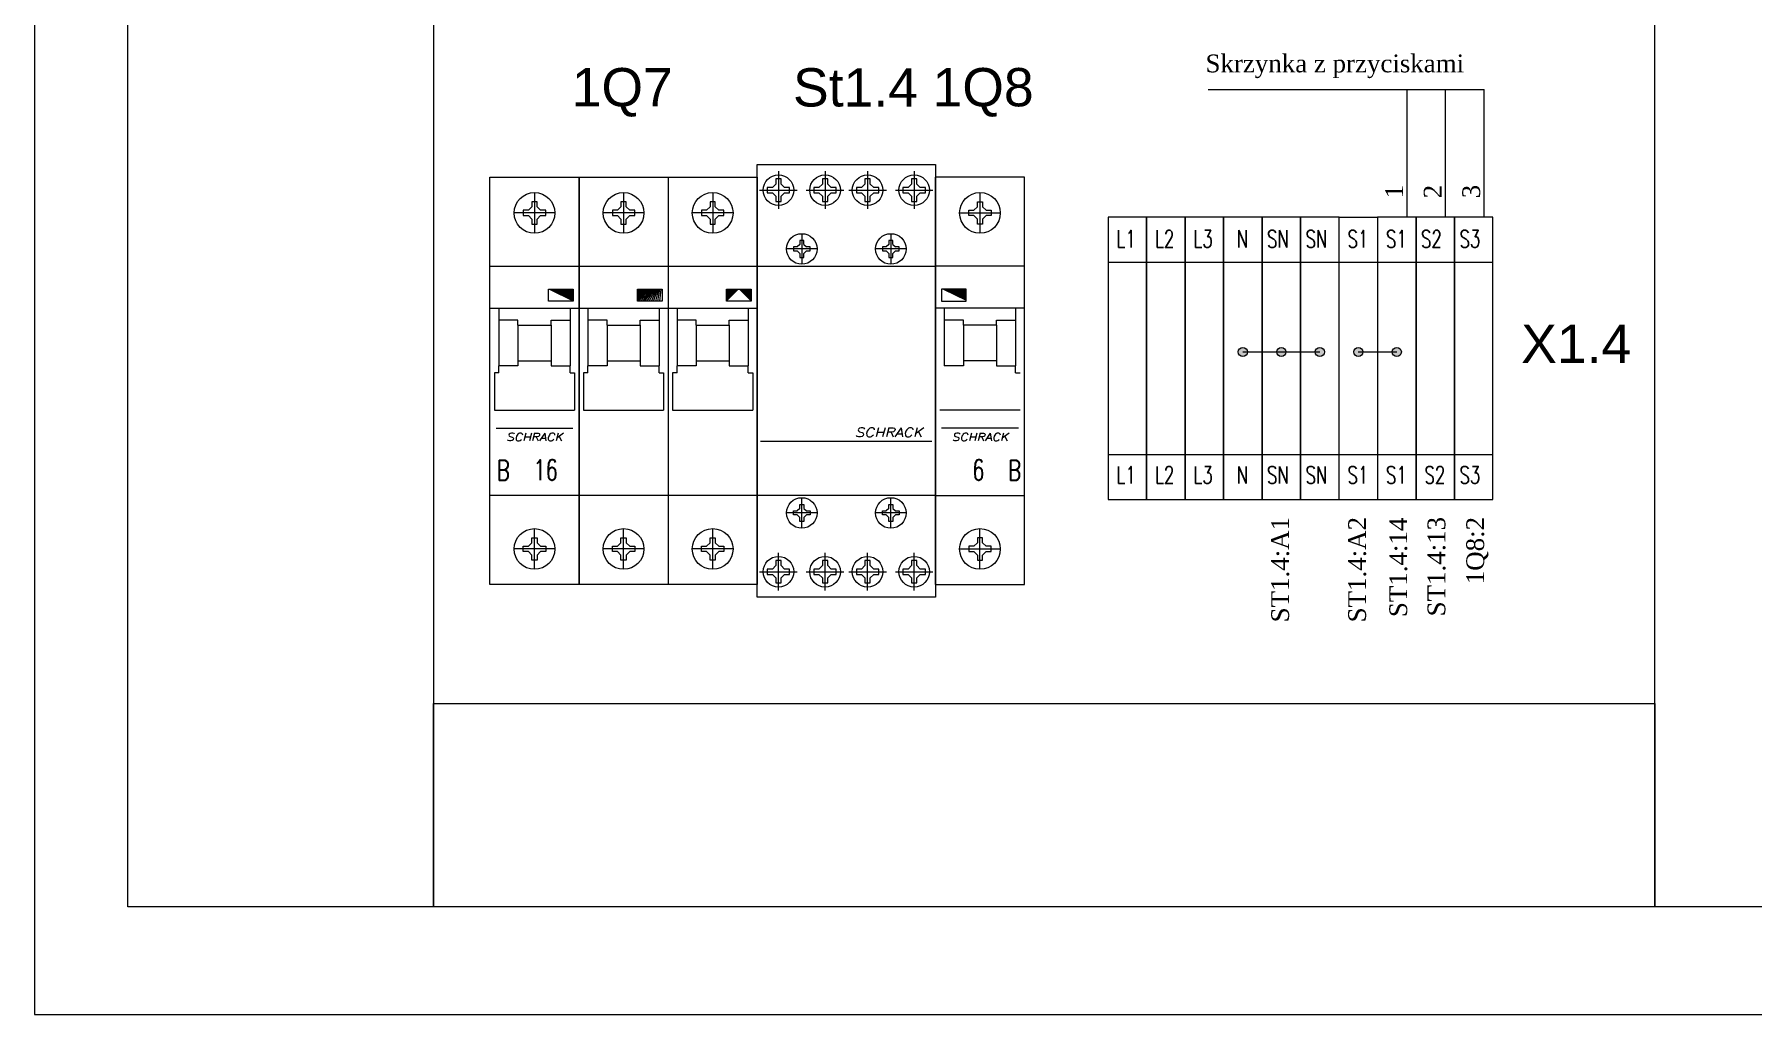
# Model space of a CAD drawing. Header units: millimetres. Extents: x 5687 to 64392, y -1898 to 18483.
# Drawn here: x 52484 to 57239, y 2879 to 5592 of the extents above; entities that cross this region are included whole.
import ezdxf
from ezdxf.enums import TextEntityAlignment as Align

# ---------------------------------------------------------------- set-up
doc = ezdxf.new("R2010")
doc.units = ezdxf.units.MM
doc.header["$LTSCALE"] = 0.3
doc.layers.get('0').update_dxf_attribs({"linetype": 'CONTINUOUS'})
doc.styles.add('Annotative', font='ARIAL.TTF')
doc.styles.add('logo', font='romand.shx', dxfattribs={"oblique": 15, "height": 1.5})
doc.styles.add('OPIS', font='simplex.shx', dxfattribs={"width": 0.7, "height": 4})
doc.styles.get("Standard").update_dxf_attribs({"font": 'romans.shx', "width": 0.7})

msp = doc.modelspace()

# ---------------------------------------------------------------- hatches: boundary and pattern name
at = {"lineweight": 9}
h = msp.add_hatch(dxfattribs=at)
h.set_pattern_fill('ANSI31', color=256, scale=3.522750000000001, angle=45, style=0)
h.set_pattern_definition([(90, (983224859.2769594, 997995653.5928906), (-11.18473125, 2.346622895998962e-15), [])])
h.paths.add_polyline_path([(53906.22010494754, 4887.14502509549), (53906.22010494754, 4853.809048672675), (53974.39393584276, 4853.809048672675), (53974.39393584276, 4887.14502509549)])
h = msp.add_hatch(dxfattribs=at)
h.set_pattern_fill('ANSI31', color=256, scale=3.522750000000001, angle=45, style=0)
h.set_pattern_definition([(90, (983225105.8694593, 997995653.5928906), (-11.18473125, 2.346622895998962e-15), [])])
h.paths.add_polyline_path([(54152.8126049471, 4887.14502509549), (54152.8126049471, 4853.809048672675), (54220.98643584255, 4853.809048672675), (54220.98643584255, 4887.14502509549)])
h = msp.add_hatch(dxfattribs=at)
h.set_pattern_fill('ANSI31', color=256, scale=3.522750000000001, angle=45, style=0)
h.set_pattern_definition([(90, (983225352.4619594, 997995653.5928906), (-11.18473125, 2.346622895998962e-15), [])])
h.paths.add_polyline_path([(54399.40510494736, 4887.14502509549), (54399.40510494736, 4853.809048672675), (54467.57893584282, 4853.809048672675), (54467.57893584282, 4887.14502509549)])
h = msp.add_hatch(dxfattribs=at)
h.set_pattern_fill('ANSI31', color=256, scale=3.522750000000001, angle=45, style=0)
h.set_pattern_definition([(90, (983222562.196082, 997995653.5928909), (-11.18473125, 2.346622895998962e-15), [])])
h.paths.add_polyline_path([(54993.94154215659, 4887.14502509549), (54993.94154215659, 4853.809048672675), (55062.11537305181, 4853.809048672675), (55062.11537305181, 4887.14502509549)])
h = msp.add_hatch(color=256, dxfattribs=at)
h.dxf.hatch_style = 1
h.paths.add_polyline_path([(55815.51746804322, 4713.417940202317, 1), (55840.77716911383, 4713.417940202317, 1)])
h.paths.add_polyline_path([(55922.04542804309, 4713.417940202317, 1), (55947.30512911369, 4713.417940202317, 1)])
h = msp.add_hatch(color=256, dxfattribs=at)
h.dxf.hatch_style = 1
h.paths.add_polyline_path([(55922.04542804309, 4713.417940202317, 1), (55947.30512911369, 4713.417940202317, 1)])
h.paths.add_polyline_path([(56028.57338804295, 4713.417940202317, 1), (56053.83308911402, 4713.417940202317, 1)])
h = msp.add_hatch(color=256, dxfattribs=at)
h.dxf.hatch_style = 1
h.paths.add_polyline_path([(56135.10134804327, 4713.417940202317, 1), (56160.36104911388, 4713.417940202317, 1)])
h.paths.add_polyline_path([(56241.62930804314, 4713.417940202317, 1), (56266.88900911421, 4713.417940202317, 1)])

# ---------------------------------------------------------------- linework, layer by layer
for p, q in [((55732.27004598486, 5439.522604503811), (56495.82850773828, 5439.522604503811)), ((56282.77258773855, 5086.252986225667), (56282.77258773855, 5439.522604503811)), ((56389.30054773841, 5086.252986225667), (56389.30054773841, 5439.522604503811)), ((56495.82850773828, 5086.252986225667), (56495.82850773828, 5439.522604503811)), ((53744.39023899948, 4069.591166476774), (53744.39023899948, 5196.871166476765)), ((53744.39023899948, 5196.871166476765), (53990.98273899974, 5196.871166476765)), ((53990.98273899974, 5196.871166476765), (53990.98273899974, 4069.591166476774)), ((53990.98273899974, 4069.591166476774), (53990.98273899974, 5196.871166476765)), ((53990.98273899974, 5196.871166476765), (54237.57523899953, 5196.871166476765)), ((54237.57523899953, 5196.871166476765), (54237.57523899953, 4069.591166476774)), ((54237.57523899953, 5196.871166476765), (54484.16773899979, 5196.871166476765)), ((54484.16773899979, 5196.871166476765), (54484.16773899979, 4069.591166476774)), ((54535.71297739827, 5192.299540731201), (54535.71297739827, 5178.254611165223)), ((54542.96984240631, 5192.299540731201), (54535.71297739827, 5192.299540731201)), ((54542.96984240631, 5213.396647564998), (54542.96984240631, 5109.20203423336)), ((54550.2267072048, 5192.299540731201), (54542.96984240631, 5192.299540731201)), ((54550.2267072048, 5178.2546113752), (54550.2267072048, 5192.299540731201)), ((54664.70127058434, 5192.299540731201), (54664.70127058434, 5178.254611165223)), ((54671.95813559284, 5192.299540731201), (54664.70127058434, 5192.299540731201)), ((54671.95813559284, 5213.396647564998), (54671.95813559284, 5109.20203423336)), ((54679.21500039109, 5192.299540731201), (54671.95813559284, 5192.299540731201)), ((54679.21500039109, 5178.2546113752), (54679.21500039109, 5192.299540731201)), ((54782.30547739807, 5192.299540731201), (54782.30547739807, 5178.254611165223)), ((54789.56234240657, 5192.299540731201), (54782.30547739807, 5192.299540731201)), ((54789.56234240657, 5213.396647564998), (54789.56234240657, 5109.20203423336)), ((54796.81920720506, 5192.299540731201), (54789.56234240657, 5192.299540731201)), ((54796.81920720506, 5178.2546113752), (54796.81920720506, 5192.299540731201)), ((54911.29377058413, 5192.299540731201), (54911.29377058413, 5178.254611165223)), ((54918.55063559263, 5192.299540731201), (54911.29377058413, 5192.299540731201)), ((54918.55063559263, 5213.396647564998), (54918.55063559263, 5109.20203423336)), ((54925.80750039112, 5192.299540731201), (54918.55063559263, 5192.299540731201)), ((54925.80750039112, 5178.2546113752), (54925.80750039112, 5192.299540731201)), ((54977.35273899962, 4069.591166476774), (54977.35273899962, 5196.871166476765)), ((55223.94523899941, 5196.871166476765), (54977.35273899962, 5196.871166476765)), ((55223.94523899941, 4069.591166476774), (55223.94523899941, 5196.871166476765)), ((53867.68648899937, 5154.598166476771), (53867.68648899937, 5041.870166476769)), ((54114.27898899963, 5154.598166476771), (54114.27898899963, 5041.870166476769)), ((54360.87148899943, 5154.598166476771), (54360.87148899943, 5041.870166476769)), ((54490.87253574081, 5161.299340899179), (54595.06714907227, 5161.299340899179)), ((54511.96964236427, 5168.556205907571), (54511.96964236427, 5161.299340899179)), ((54526.01457214038, 5168.556205907571), (54511.96964236427, 5168.556205907571)), ((54511.96964236427, 5161.299340899179), (54511.96964236427, 5154.042475890765)), ((54511.96964236427, 5154.042475890765), (54526.01457214038, 5154.042475890765)), ((54535.71297760805, 5178.2546113752), (54526.01457214038, 5168.556205907571)), ((54535.71297760805, 5144.344070423158), (54526.01457214038, 5154.042475890765)), ((54535.71297739827, 5144.344070633113), (54535.71297739827, 5130.29914085718)), ((54550.2267072048, 5178.2546113752), (54559.9251126727, 5168.556205907571)), ((54550.2267072048, 5144.344070423158), (54559.9251126727, 5154.042475890765)), ((54550.2267072048, 5130.29914085718), (54550.2267072048, 5144.344070423158)), ((54573.97004223833, 5168.556205907571), (54559.9251126727, 5168.556205907571)), ((54559.9251126727, 5154.042475890765), (54573.97004223833, 5154.042475890765)), ((54573.97004223833, 5161.299340899179), (54573.97004223833, 5168.556205907571)), ((54573.97004223833, 5154.042475890765), (54573.97004223833, 5161.299340899179)), ((54619.86082892687, 5161.299340899179), (54724.05544225834, 5161.299340899179)), ((54640.9579355508, 5168.556205907571), (54640.9579355508, 5161.299340899179)), ((54655.00286532691, 5168.556205907571), (54640.9579355508, 5168.556205907571)), ((54640.9579355508, 5161.299340899179), (54640.9579355508, 5154.042475890765)), ((54640.9579355508, 5154.042475890765), (54655.00286532691, 5154.042475890765)), ((54664.70127079435, 5178.2546113752), (54655.00286532691, 5168.556205907571)), ((54664.70127079435, 5144.344070423158), (54655.00286532691, 5154.042475890765)), ((54664.70127058434, 5144.344070633113), (54664.70127058434, 5130.29914085718)), ((54679.21500039109, 5178.2546113752), (54688.91340585877, 5168.556205907571)), ((54679.21500039109, 5144.344070423158), (54688.91340585877, 5154.042475890765)), ((54679.21500039109, 5130.29914085718), (54679.21500039109, 5144.344070423158)), ((54702.95833542486, 5168.556205907571), (54688.91340585877, 5168.556205907571)), ((54688.91340585877, 5154.042475890765), (54702.95833542486, 5154.042475890765)), ((54702.95833542486, 5161.299340899179), (54702.95833542486, 5168.556205907571)), ((54702.95833542486, 5154.042475890765), (54702.95833542486, 5161.299340899179)), ((54737.46503574061, 5161.299340899179), (54841.6596490723, 5161.299340899179)), ((54758.56214236454, 5168.556205907571), (54758.56214236454, 5161.299340899179)), ((54772.60707214064, 5168.556205907571), (54758.56214236454, 5168.556205907571)), ((54758.56214236454, 5161.299340899179), (54758.56214236454, 5154.042475890765)), ((54758.56214236454, 5154.042475890765), (54772.60707214064, 5154.042475890765)), ((54782.30547760785, 5178.2546113752), (54772.60707214064, 5168.556205907571)), ((54782.30547760785, 5144.344070423158), (54772.60707214064, 5154.042475890765)), ((54782.30547739807, 5144.344070633113), (54782.30547739807, 5130.29914085718)), ((54796.81920720506, 5178.2546113752), (54806.5176126725, 5168.556205907571)), ((54796.81920720506, 5144.344070423158), (54806.5176126725, 5154.042475890765)), ((54796.81920720506, 5130.29914085718), (54796.81920720506, 5144.344070423158)), ((54820.56254223859, 5168.556205907571), (54806.5176126725, 5168.556205907571)), ((54806.5176126725, 5154.042475890765), (54820.56254223859, 5154.042475890765)), ((54820.56254223859, 5161.299340899179), (54820.56254223859, 5168.556205907571)), ((54820.56254223859, 5154.042475890765), (54820.56254223859, 5161.299340899179)), ((54866.45332892713, 5161.299340899179), (54970.64794225837, 5161.299340899179)), ((54887.5504355506, 5168.556205907571), (54887.5504355506, 5161.299340899179)), ((54901.59536532671, 5168.556205907571), (54887.5504355506, 5168.556205907571)), ((54887.5504355506, 5161.299340899179), (54887.5504355506, 5154.042475890765)), ((54887.5504355506, 5154.042475890765), (54901.59536532671, 5154.042475890765)), ((54911.29377079438, 5178.2546113752), (54901.59536532671, 5168.556205907571)), ((54911.29377079438, 5144.344070423158), (54901.59536532671, 5154.042475890765)), ((54911.29377058413, 5144.344070633113), (54911.29377058413, 5130.29914085718)), ((54925.80750039112, 5178.2546113752), (54935.50590585903, 5168.556205907571)), ((54925.80750039112, 5144.344070423158), (54935.50590585903, 5154.042475890765)), ((54925.80750039112, 5130.29914085718), (54925.80750039112, 5144.344070423158)), ((54949.55083542466, 5168.556205907571), (54935.50590585903, 5168.556205907571)), ((54935.50590585903, 5154.042475890765), (54949.55083542466, 5154.042475890765)), ((54949.55083542466, 5161.299340899179), (54949.55083542466, 5168.556205907571)), ((54949.55083542466, 5154.042475890765), (54949.55083542466, 5161.299340899179)), ((55100.64898899951, 5154.598166476786), (55100.64898899951, 5041.870166476769)), ((53924.0504889999, 5098.234166476785), (53811.32248899955, 5098.234166476785)), ((53850.73121873345, 5105.49103148517), (53836.68628916735, 5105.49103148517)), ((53836.68628916735, 5105.49103148517), (53836.68628916735, 5098.234166476785)), ((53836.68628916735, 5098.234166476785), (53836.68628916735, 5090.977301468392)), ((53836.68628916735, 5090.977301468392), (53850.73121873345, 5090.977301468392)), ((53860.42962420135, 5115.189436952805), (53850.73121873345, 5105.49103148517)), ((53860.42962420135, 5081.278896000757), (53850.73121873345, 5090.977301468392)), ((53860.42962420135, 5129.234366518784), (53860.42962420135, 5115.189436952805)), ((53867.68648899937, 5129.234366518784), (53860.42962420135, 5129.234366518784)), ((53874.94335400788, 5129.234366518784), (53867.68648899937, 5129.234366518784)), ((53874.94335400788, 5115.189436742821), (53874.94335400788, 5129.234366518784)), ((53874.94335379809, 5115.189436952805), (53884.64175926577, 5105.49103148517)), ((53874.94335379809, 5081.278896000757), (53884.64175926577, 5090.977301468392)), ((53898.68668904141, 5105.49103148517), (53884.64175926577, 5105.49103148517)), ((53884.64175926577, 5090.977301468392), (53898.68668904141, 5090.977301468392)), ((53898.68668904141, 5098.234166476785), (53898.68668904141, 5105.49103148517)), ((53898.68668904141, 5090.977301468392), (53898.68668904141, 5098.234166476785)), ((54170.64298899946, 5098.234166476785), (54057.91498899958, 5098.234166476785)), ((54097.32371873371, 5105.49103148517), (54083.27878916761, 5105.49103148517)), ((54083.27878916761, 5105.49103148517), (54083.27878916761, 5098.234166476785)), ((54083.27878916761, 5098.234166476785), (54083.27878916761, 5090.977301468392)), ((54083.27878916761, 5090.977301468392), (54097.32371873371, 5090.977301468392)), ((54107.02212420115, 5115.189436952805), (54097.32371873371, 5105.49103148517)), ((54107.02212420115, 5081.278896000757), (54097.32371873371, 5090.977301468392)), ((54107.02212420115, 5129.234366518784), (54107.02212420115, 5115.189436952805)), ((54114.27898899963, 5129.234366518784), (54107.02212420115, 5129.234366518784)), ((54121.53585400814, 5129.234366518784), (54114.27898899963, 5129.234366518784)), ((54121.53585400814, 5115.189436742821), (54121.53585400814, 5129.234366518784)), ((54121.53585379812, 5115.189436952805), (54131.23425926556, 5105.49103148517)), ((54121.53585379812, 5081.278896000757), (54131.23425926556, 5090.977301468392)), ((54145.27918904167, 5105.49103148517), (54131.23425926556, 5105.49103148517)), ((54131.23425926556, 5090.977301468392), (54145.27918904167, 5090.977301468392)), ((54145.27918904167, 5098.234166476785), (54145.27918904167, 5105.49103148517)), ((54145.27918904167, 5090.977301468392), (54145.27918904167, 5098.234166476785)), ((54417.23548899972, 5098.234166476785), (54304.50748899937, 5098.234166476785)), ((54329.87128916741, 5105.49103148517), (54329.87128916741, 5098.234166476785)), ((54343.9162187335, 5105.49103148517), (54329.87128916741, 5105.49103148517)), ((54329.87128916741, 5098.234166476785), (54329.87128916741, 5090.977301468392)), ((54329.87128916741, 5090.977301468392), (54343.9162187335, 5090.977301468392)), ((54353.61462420117, 5115.189436952805), (54343.9162187335, 5105.49103148517)), ((54353.61462420117, 5081.278896000757), (54343.9162187335, 5090.977301468392)), ((54360.87148899943, 5129.234366518784), (54353.61462420117, 5129.234366518784)), ((54353.61462420117, 5129.234366518784), (54353.61462420117, 5115.189436952805)), ((54368.12835400793, 5129.234366518784), (54360.87148899943, 5129.234366518784)), ((54368.12835400793, 5115.189436742821), (54368.12835400793, 5129.234366518784)), ((54368.12835379792, 5115.189436952805), (54377.82675926582, 5105.49103148517)), ((54368.12835379792, 5081.278896000757), (54377.82675926582, 5090.977301468392)), ((54391.8716890417, 5105.49103148517), (54377.82675926582, 5105.49103148517)), ((54377.82675926582, 5090.977301468392), (54391.8716890417, 5090.977301468392)), ((54391.8716890417, 5098.234166476785), (54391.8716890417, 5105.49103148517)), ((54391.8716890417, 5090.977301468392), (54391.8716890417, 5098.234166476785)), ((54535.71297739827, 5130.29914085718), (54542.96984240631, 5130.29914085718)), ((54542.96984240631, 5130.29914085718), (54550.2267072048, 5130.29914085718)), ((54664.70127058434, 5130.29914085718), (54671.95813559284, 5130.29914085718)), ((54671.95813559284, 5130.29914085718), (54679.21500039109, 5130.29914085718)), ((54782.30547739807, 5130.29914085718), (54789.56234240657, 5130.29914085718)), ((54789.56234240657, 5130.29914085718), (54796.81920720506, 5130.29914085718)), ((54911.29377058413, 5130.29914085718), (54918.55063559263, 5130.29914085718)), ((54918.55063559263, 5130.29914085718), (54925.80750039112, 5130.29914085718)), ((55044.28498899945, 5098.234166476785), (55157.01298899957, 5098.234166476785)), ((55069.64878895748, 5105.49103148517), (55083.69371873359, 5105.49103148517)), ((55069.64878895748, 5098.234166476785), (55069.64878895748, 5105.49103148517)), ((55069.64878895748, 5090.977301468392), (55069.64878895748, 5098.234166476785)), ((55083.69371873359, 5090.977301468392), (55069.64878895748, 5090.977301468392)), ((55093.39212420103, 5115.189436952805), (55083.69371873359, 5105.49103148517)), ((55093.39212420103, 5081.278896000757), (55083.69371873359, 5090.977301468392)), ((55093.39212399101, 5115.189436742821), (55093.39212399101, 5129.234366518784)), ((55093.39212399101, 5129.234366518784), (55100.64898899951, 5129.234366518784)), ((55100.64898899951, 5129.234366518784), (55107.905853798, 5129.234366518784)), ((55107.905853798, 5129.234366518784), (55107.905853798, 5115.189436952805)), ((55107.905853798, 5115.189436952805), (55117.60425926544, 5105.49103148517)), ((55107.905853798, 5081.278896000757), (55117.60425926544, 5090.977301468392)), ((55117.60425926544, 5105.49103148517), (55131.64918883154, 5105.49103148517)), ((55131.64918883154, 5090.977301468392), (55117.60425926544, 5090.977301468392)), ((55131.64918883154, 5105.49103148517), (55131.64918883154, 5098.234166476785)), ((55131.64918883154, 5098.234166476785), (55131.64918883154, 5090.977301468392)), ((53860.42962420135, 5081.278896000757), (53860.42962420135, 5067.233966644762)), ((53860.42962420135, 5067.233966644762), (53867.68648899937, 5067.233966644762)), ((53867.68648899937, 5067.233966644762), (53874.94335400788, 5067.233966644762)), ((53874.94335400788, 5067.233966644762), (53874.94335400788, 5081.278896210719)), ((54107.02212420115, 5081.278896000757), (54107.02212420115, 5067.233966644762)), ((54107.02212420115, 5067.233966644762), (54114.27898899963, 5067.233966644762)), ((54114.27898899963, 5067.233966644762), (54121.53585400814, 5067.233966644762)), ((54121.53585400814, 5067.233966644762), (54121.53585400814, 5081.278896210719)), ((54353.61462420117, 5081.278896000757), (54353.61462420117, 5067.233966644762)), ((54353.61462420117, 5067.233966644762), (54360.87148899943, 5067.233966644762)), ((54360.87148899943, 5067.233966644762), (54368.12835400793, 5067.233966644762)), ((54368.12835400793, 5067.233966644762), (54368.12835400793, 5081.278896210719)), ((55093.39212399101, 5067.233966644762), (55093.39212399101, 5081.278896210741)), ((55100.64898899951, 5067.233966644762), (55093.39212399101, 5067.233966644762)), ((55107.905853798, 5067.233966644762), (55100.64898899951, 5067.233966644762)), ((55107.905853798, 5081.278896000757), (55107.905853798, 5067.233966644762)), ((56094.41574383699, 5086.252986225667), (56200.94370383685, 5086.252986225667)), ((54649.74989679953, 4998.587075142077), (54565.17808119961, 4998.587075142077)), ((54594.74365340974, 5004.031385777369), (54584.20673983576, 5004.031385777369)), ((54584.20673983576, 5004.031385777369), (54584.20673983576, 4998.587075142077)), ((54584.20673983576, 4998.587075142077), (54584.20673983576, 4993.142764506792)), ((54602.01967852176, 5011.307410889622), (54594.74365340974, 5004.031385777369)), ((54602.01967852176, 5021.844324463509), (54602.01967852176, 5011.307410889622)), ((54607.46398899946, 5021.844324463509), (54602.01967852176, 5021.844324463509)), ((54607.46398899946, 5040.87298294187), (54607.46398899946, 4956.301167342292)), ((54612.90829963502, 5021.844324463509), (54607.46398899946, 5021.844324463509)), ((54612.90829963502, 5011.307410731952), (54612.90829963502, 5021.844324463509)), ((54612.90829947739, 5011.307410889622), (54620.18432458941, 5004.031385777369)), ((54630.72123832101, 5004.031385777369), (54620.18432458941, 5004.031385777369)), ((54630.72123832101, 4998.587075142077), (54630.72123832101, 5004.031385777369)), ((54630.72123832101, 4993.142764506792), (54630.72123832101, 4998.587075142077)), ((54896.34239679956, 4998.587075142077), (54811.77058119987, 4998.587075142077)), ((54841.33615340953, 5004.031385777369), (54830.79923983579, 5004.031385777369)), ((54830.79923983579, 5004.031385777369), (54830.79923983579, 4998.587075142077)), ((54830.79923983579, 4998.587075142077), (54830.79923983579, 4993.142764506792)), ((54848.61217852132, 5011.307410889622), (54841.33615340953, 5004.031385777369)), ((54848.61217852132, 5021.844324463509), (54848.61217852132, 5011.307410889622)), ((54854.05648899972, 5021.844324463509), (54848.61217852132, 5021.844324463509)), ((54854.05648899972, 5040.87298294187), (54854.05648899972, 4956.301167342292)), ((54859.50079963528, 5021.844324463509), (54854.05648899972, 5021.844324463509)), ((54859.50079963528, 5011.307410731952), (54859.50079963528, 5021.844324463509)), ((54859.50079947765, 5011.307410889622), (54866.77682458967, 5004.031385777369)), ((54877.31373832127, 5004.031385777369), (54866.77682458967, 5004.031385777369)), ((54877.31373832127, 4998.587075142077), (54877.31373832127, 5004.031385777369)), ((54877.31373832127, 4993.142764506792), (54877.31373832127, 4998.587075142077)), ((53744.39023899948, 4950.536301602831), (53990.98273899974, 4950.536301602831)), ((53990.98273899974, 4950.536301602831), (54237.57523899953, 4950.536301602831)), ((54237.57523899953, 4950.536301602831), (54484.16773899979, 4950.536301602831)), ((54730.76023899936, 4950.278666476977), (54484.16773899979, 4950.278666476977)), ((54584.20673983576, 4993.142764506792), (54594.74365340974, 4993.142764506792)), ((54602.01967852176, 4985.866739394532), (54594.74365340974, 4993.142764506792)), ((54602.01967852176, 4985.866739394532), (54602.01967852176, 4975.329825977929)), ((54602.01967852176, 4975.329825977929), (54607.46398899946, 4975.329825977929)), ((54607.46398899946, 4975.329825977929), (54612.90829963502, 4975.329825977929)), ((54612.90829947739, 4985.866739394532), (54620.18432458941, 4993.142764506792)), ((54612.90829963502, 4975.329825977929), (54612.90829963502, 4985.866739552202)), ((54620.18432458941, 4993.142764506792), (54630.72123832101, 4993.142764506792)), ((54977.35273899962, 4950.278666476977), (54730.76023899936, 4950.278666476977)), ((54830.79923983579, 4993.142764506792), (54841.33615340953, 4993.142764506792)), ((54848.61217852132, 4985.866739394532), (54841.33615340953, 4993.142764506792)), ((54848.61217852132, 4985.866739394532), (54848.61217852132, 4975.329825977929)), ((54848.61217852132, 4975.329825977929), (54854.05648899972, 4975.329825977929)), ((54854.05648899972, 4975.329825977929), (54859.50079963528, 4975.329825977929)), ((54859.50079947765, 4985.866739394532), (54866.77682458967, 4993.142764506792)), ((54859.50079963528, 4975.329825977929), (54859.50079963528, 4985.866739552202)), ((54866.77682458967, 4993.142764506792), (54877.31373832127, 4993.142764506792)), ((55223.94523899941, 4950.536301602831), (54977.35273899962, 4950.536301602831)), ((55455.24798383712, 4961.970366225683), (55561.77594383698, 4961.970366225683)), ((55561.77594383698, 4961.970366225683), (55668.30390383684, 4961.970366225683)), ((55668.30390383684, 4961.970366225683), (55774.83186383717, 4961.970366225683)), ((55774.83186383717, 4961.970366225683), (55881.35982383703, 4961.970366225683)), ((55881.35982383703, 4961.970366225683), (55987.88778383713, 4961.970366225683)), ((55987.88778383713, 4961.970366225683), (56094.41574383699, 4961.970366225683)), ((56094.41574383699, 4961.970366225683), (56200.94370383685, 4961.970366225683)), ((56200.94370383685, 4961.970366225683), (56307.47166383718, 4961.970366225683)), ((56307.47166383718, 4961.970366225683), (56413.99962383704, 4961.970366225683)), ((56413.99962383704, 4961.970366225683), (56520.5275838369, 4961.970366225683)), ((53744.39023920949, 4834.732466434794), (53990.98273899974, 4834.732466434794)), ((53769.0494889995, 4834.732466434794), (53769.0494889995, 4674.657724822853)), ((53966.32348899971, 4834.732466434794), (53966.32348899971, 4674.657724822853)), ((53990.98273920975, 4834.732466434794), (54237.57523899953, 4834.732466434794)), ((54015.64198899976, 4834.732466434794), (54015.64198899976, 4674.657724822853)), ((54212.91598899951, 4834.732466434794), (54212.91598899951, 4674.657724822853)), ((54237.57523920955, 4834.732466434794), (54484.16773899979, 4834.732466434794)), ((54262.23448899956, 4834.732466434794), (54262.23448899956, 4674.657724822853)), ((54459.50848899977, 4834.732466434794), (54459.50848899977, 4674.657724822853)), ((55223.9452387894, 4834.732466434794), (54977.35273899962, 4834.732466434794)), ((55002.01198899964, 4834.732466434794), (55002.01198899964, 4674.657724822853)), ((55199.28598899939, 4834.732466434794), (55199.28598899939, 4674.657724822853)), ((53821.89073899956, 4801.476724822856), (53769.0494889995, 4801.476724822856)), ((53821.89073899956, 4787.385724822871), (53821.89073899956, 4801.476724822856)), ((53821.89073899956, 4787.385724822871), (53821.89073899956, 4688.748724822854)), ((53821.89073899956, 4787.385724822871), (53913.48223899942, 4787.385724822871)), ((53913.48223899942, 4787.385724822871), (53913.48223899942, 4801.476724822856)), ((53913.48223899942, 4801.476724822856), (53966.32348899971, 4801.476724822856)), ((53913.48223899942, 4787.385724822871), (53913.48223899942, 4688.748724822854)), ((54068.48323899959, 4801.476724822856), (54015.64198899976, 4801.476724822856)), ((54068.48323899959, 4787.385724822871), (54068.48323899959, 4801.476724822856)), ((54068.48323899959, 4787.385724822871), (54068.48323899959, 4688.748724822854)), ((54068.48323899959, 4787.385724822871), (54160.07473899968, 4787.385724822871)), ((54160.07473899968, 4787.385724822871), (54160.07473899968, 4801.476724822856)), ((54160.07473899968, 4801.476724822856), (54212.91598899951, 4801.476724822856)), ((54160.07473899968, 4787.385724822871), (54160.07473899968, 4688.748724822854)), ((54315.07573899938, 4801.476724822856), (54262.23448899956, 4801.476724822856)), ((54315.07573899938, 4787.385724822871), (54315.07573899938, 4801.476724822856)), ((54315.07573899938, 4787.385724822871), (54406.66723899971, 4787.385724822871)), ((54315.07573899938, 4787.385724822871), (54315.07573899938, 4688.748724822854)), ((54406.66723899971, 4801.476724822856), (54459.50848899977, 4801.476724822856)), ((54406.66723899971, 4787.385724822871), (54406.66723899971, 4801.476724822856)), ((54406.66723899971, 4787.385724822871), (54406.66723899971, 4688.748724822854)), ((55054.85323899947, 4801.476724822856), (55002.01198899964, 4801.476724822856)), ((55054.85323899947, 4787.385724822871), (55054.85323899947, 4801.476724822856)), ((55054.85323899947, 4787.385724822871), (55054.85323899947, 4688.748724822854)), ((55146.44473899956, 4787.385724822871), (55054.85323899947, 4787.385724822871)), ((55146.44473899956, 4787.385724822871), (55146.44473899956, 4801.476724822856)), ((55146.44473899956, 4801.476724822856), (55199.28598899939, 4801.476724822856)), ((55146.44473899956, 4787.385724822871), (55146.44473899956, 4688.748724822854)), ((55828.14731857865, 4713.417940202326), (55934.67527857851, 4713.417940202326)), ((55934.67527857851, 4713.417940202326), (56041.2032385786, 4713.417940202326)), ((56147.73119857846, 4713.417940202326), (56254.25915857832, 4713.417940202326)), ((53821.89073899956, 4674.657724822853), (53769.0494889995, 4674.657724822853)), ((53769.0494889995, 4655.895073794225), (53769.0494889995, 4674.657724822853)), ((53821.89073899956, 4688.748724822854), (53821.89073899956, 4674.657724822853)), ((53821.89073899956, 4688.748724822854), (53913.48223899942, 4688.748724822854)), ((53913.48223899942, 4688.748724822854), (53913.48223899942, 4674.657724822853)), ((53913.48223899942, 4674.657724822853), (53966.32348899971, 4674.657724822853)), ((53966.32348899971, 4655.895073794225), (53966.32348899971, 4674.657724822853)), ((54068.48323899959, 4674.657724822853), (54015.64198899976, 4674.657724822853)), ((54015.64198899976, 4655.895073794225), (54015.64198899976, 4674.657724822853)), ((54068.48323899959, 4688.748724822854), (54068.48323899959, 4674.657724822853)), ((54068.48323899959, 4688.748724822854), (54160.07473899968, 4688.748724822854)), ((54160.07473899968, 4688.748724822854), (54160.07473899968, 4674.657724822853)), ((54160.07473899968, 4674.657724822853), (54212.91598899951, 4674.657724822853)), ((54212.91598899951, 4655.895073794225), (54212.91598899951, 4674.657724822853)), ((54262.23448899956, 4655.895073794225), (54262.23448899956, 4674.657724822853)), ((54315.07573899938, 4674.657724822853), (54262.23448899956, 4674.657724822853)), ((54315.07573899938, 4688.748724822854), (54406.66723899971, 4688.748724822854)), ((54315.07573899938, 4688.748724822854), (54315.07573899938, 4674.657724822853)), ((54406.66723899971, 4688.748724822854), (54406.66723899971, 4674.657724822853)), ((54406.66723899971, 4674.657724822853), (54459.50848899977, 4674.657724822853)), ((54459.50848899977, 4655.895073794225), (54459.50848899977, 4674.657724822853)), ((55054.85323899947, 4674.657724822853), (55002.01198899964, 4674.657724822853)), ((55054.85323899947, 4688.748724822854), (55054.85323899947, 4674.657724822853)), ((55146.44473899956, 4688.748724822854), (55054.85323899947, 4688.748724822854)), ((55146.44473899956, 4688.748724822854), (55146.44473899956, 4674.657724822853)), ((55146.44473899956, 4674.657724822853), (55199.28598899939, 4674.657724822853)), ((55199.28598899939, 4655.895073794225), (55199.28598899939, 4674.657724822853)), ((53756.71986399972, 4655.895073794225), (53756.71986399972, 4552.320929637583)), ((53769.0494889995, 4655.895073794225), (53756.71986399972, 4655.895073794225)), ((53966.32348899971, 4655.895073794225), (53978.65311399949, 4655.895073794225)), ((53978.65311399949, 4655.895073794225), (53978.65311399949, 4552.320929637583)), ((54003.31236399952, 4655.895073794225), (54003.31236399952, 4552.320929637583)), ((54015.64198899976, 4655.895073794225), (54003.31236399952, 4655.895073794225)), ((54212.91598899951, 4655.895073794225), (54225.24561399975, 4655.895073794225)), ((54225.24561399975, 4655.895073794225), (54225.24561399975, 4552.320929637583)), ((54249.90486399978, 4655.895073794225), (54249.90486399978, 4552.320929637583)), ((54262.23448899956, 4655.895073794225), (54249.90486399978, 4655.895073794225)), ((54459.50848899977, 4655.895073794225), (54471.83811399955, 4655.895073794225)), ((54471.83811399955, 4655.895073794225), (54471.83811399955, 4552.320929637583)), ((55199.28598899939, 4655.895073794225), (55211.61561399963, 4655.895073794225)), ((53756.71986399972, 4552.320929637583), (53978.65311399949, 4552.320929427613)), ((54003.31236399952, 4552.320929637583), (54225.24561399975, 4552.320929427613)), ((54249.90486399978, 4552.320929637583), (54471.83811399955, 4552.320929427613)), ((55211.61561399963, 4552.320929637583), (54989.6823639994, 4552.320929427613)), ((53761.22378456555, 4502.43899027869), (53973.79881145977, 4502.438990068713)), ((55207.11169343334, 4502.43899027869), (54994.53666653958, 4502.438990068713)), ((54493.4075563807, 4466.221046023969), (54720.48124840189, 4466.221046023969)), ((54720.48124840189, 4466.221046023969), (54967.07374840215, 4466.221046023969)), ((55455.24798383712, 4429.330566225686), (55561.77594383698, 4429.330566225686)), ((55561.77594383698, 4429.330566225686), (55668.30390383684, 4429.330566225686)), ((55668.30390383684, 4429.330566225686), (55774.83186383717, 4429.330566225686)), ((55774.83186383717, 4429.330566225686), (55881.35982383703, 4429.330566225686)), ((55881.35982383703, 4429.330566225686), (55987.88778383713, 4429.330566225686)), ((55987.88778383713, 4429.330566225686), (56094.41574383699, 4429.330566225686)), ((56094.41574383699, 4429.330566225686), (56200.94370383685, 4429.330566225686)), ((56200.94370383685, 4429.330566225686), (56307.47166383718, 4429.330566225686)), ((56307.47166383718, 4429.330566225686), (56413.99962383704, 4429.330566225686)), ((56413.99962383704, 4429.330566225686), (56520.5275838369, 4429.330566225686)), ((53990.98273899974, 4316.183666476765), (53744.39023899948, 4316.183666476765)), ((54237.57523899953, 4316.183666476765), (53990.98273899974, 4316.183666476765)), ((54484.16773899979, 4316.183666476765), (54237.57523899953, 4316.183666476765)), ((54730.76023899936, 4316.183666476991), (54484.16773899979, 4316.183666476991)), ((54602.01967852176, 4280.595593559035), (54594.74365340974, 4273.319568446776)), ((54602.01967852176, 4291.132506975639), (54607.46398899946, 4291.132506975639)), ((54602.01967852176, 4280.595593559035), (54602.01967852176, 4291.132506975639)), ((54607.46398899946, 4225.589350011691), (54607.46398899946, 4310.161165611284)), ((54607.46398899946, 4291.132506975639), (54612.90829963502, 4291.132506975639)), ((54612.90829963502, 4291.132506975639), (54612.90829963502, 4280.595593401344)), ((54612.90829947739, 4280.595593559035), (54620.18432458941, 4273.319568446776)), ((54977.35273899962, 4316.183666476991), (54730.76023899936, 4316.183666476991)), ((54848.61217852132, 4280.595593559035), (54841.33615340953, 4273.319568446776)), ((54848.61217852132, 4291.132506975639), (54854.05648899972, 4291.132506975639)), ((54848.61217852132, 4280.595593559035), (54848.61217852132, 4291.132506975639)), ((54854.05648899972, 4225.589350011691), (54854.05648899972, 4310.161165611284)), ((54854.05648899972, 4291.132506975639), (54859.50079963528, 4291.132506975639)), ((54859.50079963528, 4291.132506975639), (54859.50079963528, 4280.595593401344)), ((54859.50079947765, 4280.595593559035), (54866.77682458967, 4273.319568446776)), ((54977.35273899962, 4316.183666476765), (55223.94523899941, 4316.183666476765)), ((56094.41574383699, 4305.047946225674), (56200.94370383685, 4305.047946225674)), ((54649.74989679953, 4267.875257811491), (54565.17808119961, 4267.875257811491)), ((54584.20673983576, 4267.875257811491), (54584.20673983576, 4273.319568446776)), ((54584.20673983576, 4273.319568446776), (54594.74365340974, 4273.319568446776)), ((54584.20673983576, 4262.430947176199), (54584.20673983576, 4267.875257811491)), ((54594.74365340974, 4262.430947176199), (54584.20673983576, 4262.430947176199)), ((54602.01967852176, 4255.154922063917), (54594.74365340974, 4262.430947176199)), ((54602.01967852176, 4244.618008490044), (54602.01967852176, 4255.154922063917)), ((54607.46398899946, 4244.618008490044), (54602.01967852176, 4244.618008490044)), ((54612.90829963502, 4244.618008490044), (54607.46398899946, 4244.618008490044)), ((54612.90829947739, 4255.154922063917), (54620.18432458941, 4262.430947176199)), ((54612.90829963502, 4255.154922221609), (54612.90829963502, 4244.618008490044)), ((54620.18432458941, 4273.319568446776), (54630.72123832101, 4273.319568446776)), ((54630.72123832101, 4262.430947176199), (54620.18432458941, 4262.430947176199)), ((54630.72123832101, 4273.319568446776), (54630.72123832101, 4267.875257811491)), ((54630.72123832101, 4267.875257811491), (54630.72123832101, 4262.430947176199)), ((54896.34239679956, 4267.875257811491), (54811.77058119987, 4267.875257811491)), ((54830.79923983579, 4267.875257811491), (54830.79923983579, 4273.319568446776)), ((54830.79923983579, 4273.319568446776), (54841.33615340953, 4273.319568446776)), ((54830.79923983579, 4262.430947176199), (54830.79923983579, 4267.875257811491)), ((54841.33615340953, 4262.430947176199), (54830.79923983579, 4262.430947176199)), ((54848.61217852132, 4255.154922063917), (54841.33615340953, 4262.430947176199)), ((54848.61217852132, 4244.618008490044), (54848.61217852132, 4255.154922063917)), ((54854.05648899972, 4244.618008490044), (54848.61217852132, 4244.618008490044)), ((54859.50079963528, 4244.618008490044), (54854.05648899972, 4244.618008490044)), ((54859.50079947765, 4255.154922063917), (54866.77682458967, 4262.430947176199)), ((54859.50079963528, 4255.154922221609), (54859.50079963528, 4244.618008490044)), ((54866.77682458967, 4273.319568446776), (54877.31373832127, 4273.319568446776)), ((54877.31373832127, 4262.430947176199), (54866.77682458967, 4262.430947176199)), ((54877.31373832127, 4273.319568446776), (54877.31373832127, 4267.875257811491)), ((54877.31373832127, 4267.875257811491), (54877.31373832127, 4262.430947176199)), ((53860.42962420135, 4185.183436952804), (53850.73121873345, 4175.485031485176)), ((53860.42962420135, 4199.228366308806), (53867.68648899937, 4199.228366308806)), ((53860.42962420135, 4185.183436952804), (53860.42962420135, 4199.228366308806)), ((53867.68648899937, 4111.864166476782), (53867.68648899937, 4224.592166476777)), ((53867.68648899937, 4199.228366308806), (53874.94335400788, 4199.228366308806)), ((53874.94335400788, 4199.228366308806), (53874.94335400788, 4185.183436742835)), ((53874.94335379809, 4185.183436952804), (53884.64175926577, 4175.485031485176)), ((54107.02212420115, 4185.183436952804), (54097.32371873371, 4175.485031485176)), ((54107.02212420115, 4199.228366308806), (54114.27898899963, 4199.228366308806)), ((54107.02212420115, 4185.183436952804), (54107.02212420115, 4199.228366308806)), ((54114.27898899963, 4111.864166476782), (54114.27898899963, 4224.592166476777)), ((54114.27898899963, 4199.228366308806), (54121.53585400814, 4199.228366308806)), ((54121.53585400814, 4199.228366308806), (54121.53585400814, 4185.183436742835)), ((54121.53585379812, 4185.183436952804), (54131.23425926556, 4175.485031485176)), ((54353.61462420117, 4185.183436952804), (54343.9162187335, 4175.485031485176)), ((54353.61462420117, 4185.183436952804), (54353.61462420117, 4199.228366308806)), ((54353.61462420117, 4199.228366308806), (54360.87148899943, 4199.228366308806)), ((54360.87148899943, 4111.864166476782), (54360.87148899943, 4224.592166476777)), ((54360.87148899943, 4199.228366308806), (54368.12835400793, 4199.228366308806)), ((54368.12835400793, 4199.228366308806), (54368.12835400793, 4185.183436742835)), ((54368.12835379792, 4185.183436952804), (54377.82675926582, 4175.485031485176)), ((55093.39212420103, 4185.183436952804), (55083.69371873359, 4175.485031485176)), ((55100.64898899951, 4199.228366308806), (55093.39212399101, 4199.228366308806)), ((55093.39212399101, 4199.228366308806), (55093.39212399101, 4185.183436742835)), ((55100.64898899951, 4111.864166476782), (55100.64898899951, 4224.592166476777)), ((55107.905853798, 4199.228366308806), (55100.64898899951, 4199.228366308806)), ((55107.905853798, 4185.183436952804), (55107.905853798, 4199.228366308806)), ((55107.905853798, 4185.183436952804), (55117.60425926544, 4175.485031485176)), ((53924.0504889999, 4168.228166476783), (53811.32248899955, 4168.228166476783)), ((53836.68628916735, 4168.228166476783), (53836.68628916735, 4175.485031485176)), ((53836.68628916735, 4175.485031485176), (53850.73121873345, 4175.485031485176)), ((53836.68628916735, 4160.971301468369), (53836.68628916735, 4168.228166476783)), ((53850.73121873345, 4160.971301468369), (53836.68628916735, 4160.971301468369)), ((53860.42962420135, 4151.272896000741), (53850.73121873345, 4160.971301468369)), ((53860.42962420135, 4137.227966434792), (53860.42962420135, 4151.272896000741)), ((53874.94335379809, 4151.272896000741), (53884.64175926577, 4160.971301468369)), ((53874.94335400788, 4151.272896210718), (53874.94335400788, 4137.227966434792)), ((53884.64175926577, 4175.485031485176), (53898.68668904141, 4175.485031485176)), ((53898.68668904141, 4160.971301468369), (53884.64175926577, 4160.971301468369)), ((53898.68668904141, 4175.485031485176), (53898.68668904141, 4168.228166476783)), ((53898.68668904141, 4168.228166476783), (53898.68668904141, 4160.971301468369)), ((54170.64298899946, 4168.228166476783), (54057.91498899958, 4168.228166476783)), ((54083.27878916761, 4168.228166476783), (54083.27878916761, 4175.485031485176)), ((54083.27878916761, 4175.485031485176), (54097.32371873371, 4175.485031485176)), ((54083.27878916761, 4160.971301468369), (54083.27878916761, 4168.228166476783)), ((54097.32371873371, 4160.971301468369), (54083.27878916761, 4160.971301468369)), ((54107.02212420115, 4151.272896000741), (54097.32371873371, 4160.971301468369)), ((54107.02212420115, 4137.227966434792), (54107.02212420115, 4151.272896000741)), ((54121.53585379812, 4151.272896000741), (54131.23425926556, 4160.971301468369)), ((54121.53585400814, 4151.272896210718), (54121.53585400814, 4137.227966434792)), ((54131.23425926556, 4175.485031485176), (54145.27918904167, 4175.485031485176)), ((54145.27918904167, 4160.971301468369), (54131.23425926556, 4160.971301468369)), ((54145.27918904167, 4175.485031485176), (54145.27918904167, 4168.228166476783)), ((54145.27918904167, 4168.228166476783), (54145.27918904167, 4160.971301468369)), ((54417.23548899972, 4168.228166476783), (54304.50748899937, 4168.228166476783)), ((54329.87128916741, 4175.485031485176), (54343.9162187335, 4175.485031485176)), ((54329.87128916741, 4168.228166476783), (54329.87128916741, 4175.485031485176)), ((54329.87128916741, 4160.971301468369), (54329.87128916741, 4168.228166476783)), ((54343.9162187335, 4160.971301468369), (54329.87128916741, 4160.971301468369)), ((54353.61462420117, 4151.272896000741), (54343.9162187335, 4160.971301468369)), ((54353.61462420117, 4137.227966434792), (54353.61462420117, 4151.272896000741)), ((54368.12835379792, 4151.272896000741), (54377.82675926582, 4160.971301468369)), ((54368.12835400793, 4151.272896210718), (54368.12835400793, 4137.227966434792)), ((54377.82675926582, 4175.485031485176), (54391.8716890417, 4175.485031485176)), ((54391.8716890417, 4160.971301468369), (54377.82675926582, 4160.971301468369)), ((54391.8716890417, 4175.485031485176), (54391.8716890417, 4168.228166476783)), ((54391.8716890417, 4168.228166476783), (54391.8716890417, 4160.971301468369)), ((54542.96984240631, 4053.06568538857), (54542.96984240631, 4157.260298720208)), ((54671.95813559284, 4053.06568538857), (54671.95813559284, 4157.260298720208)), ((54789.56234240657, 4053.06568538857), (54789.56234240657, 4157.260298720208)), ((54918.55063559263, 4053.06568538857), (54918.55063559263, 4157.260298720208)), ((55044.28498899945, 4168.228166476783), (55157.01298899957, 4168.228166476783)), ((55069.64878895748, 4175.485031485176), (55069.64878895748, 4168.228166476783)), ((55083.69371873359, 4175.485031485176), (55069.64878895748, 4175.485031485176)), ((55069.64878895748, 4168.228166476783), (55069.64878895748, 4160.971301468369)), ((55069.64878895748, 4160.971301468369), (55083.69371873359, 4160.971301468369)), ((55093.39212420103, 4151.272896000763), (55083.69371873359, 4160.971301468369)), ((55093.39212399101, 4151.272896210718), (55093.39212399101, 4137.227966434792)), ((55107.905853798, 4151.272896000763), (55117.60425926544, 4160.971301468369)), ((55107.905853798, 4137.227966434792), (55107.905853798, 4151.272896000763)), ((55131.64918883154, 4175.485031485176), (55117.60425926544, 4175.485031485176)), ((55117.60425926544, 4160.971301468369), (55131.64918883154, 4160.971301468369)), ((55131.64918883154, 4168.228166476783), (55131.64918883154, 4175.485031485176)), ((55131.64918883154, 4160.971301468369), (55131.64918883154, 4168.228166476783)), ((53867.68648899937, 4137.227966434792), (53860.42962420135, 4137.227966434792)), ((53874.94335400788, 4137.227966434792), (53867.68648899937, 4137.227966434792)), ((54114.27898899963, 4137.227966434792), (54107.02212420115, 4137.227966434792)), ((54121.53585400814, 4137.227966434792), (54114.27898899963, 4137.227966434792)), ((54360.87148899943, 4137.227966434792), (54353.61462420117, 4137.227966434792)), ((54368.12835400793, 4137.227966434792), (54360.87148899943, 4137.227966434792)), ((54490.87253574081, 4105.162992054389), (54595.06714907227, 4105.162992054389)), ((54511.96964236427, 4112.419857062781), (54511.96964236427, 4105.162992054389)), ((54526.01457214038, 4112.419857062781), (54511.96964236427, 4112.419857062781)), ((54511.96964236427, 4105.162992054389), (54511.96964236427, 4097.906127045982)), ((54511.96964236427, 4097.906127045982), (54526.01457214038, 4097.906127045982)), ((54535.71297760805, 4122.11826253041), (54526.01457214038, 4112.419857062781)), ((54535.71297760805, 4088.207721578368), (54526.01457214038, 4097.906127045982)), ((54535.71297739827, 4136.163191886411), (54535.71297739827, 4122.11826232044)), ((54542.96984240631, 4136.163191886411), (54535.71297739827, 4136.163191886411)), ((54550.2267072048, 4136.163191886411), (54542.96984240631, 4136.163191886411)), ((54550.2267072048, 4122.11826253041), (54550.2267072048, 4136.163191886411)), ((54550.2267072048, 4122.11826253041), (54559.9251126727, 4112.419857062781)), ((54550.2267072048, 4088.207721578368), (54559.9251126727, 4097.906127045982)), ((54573.97004223833, 4112.419857062781), (54559.9251126727, 4112.419857062781)), ((54559.9251126727, 4097.906127045982), (54573.97004223833, 4097.906127045982)), ((54573.97004223833, 4105.162992054389), (54573.97004223833, 4112.419857062781)), ((54573.97004223833, 4097.906127045982), (54573.97004223833, 4105.162992054389)), ((54619.86082892687, 4105.162992054389), (54724.05544225834, 4105.162992054389)), ((54640.9579355508, 4112.419857062781), (54640.9579355508, 4105.162992054389)), ((54655.00286532691, 4112.419857062781), (54640.9579355508, 4112.419857062781)), ((54640.9579355508, 4105.162992054389), (54640.9579355508, 4097.906127045982)), ((54640.9579355508, 4097.906127045982), (54655.00286532691, 4097.906127045982)), ((54664.70127079435, 4122.11826253041), (54655.00286532691, 4112.419857062781)), ((54664.70127079435, 4088.207721578368), (54655.00286532691, 4097.906127045982)), ((54664.70127058434, 4136.163191886411), (54664.70127058434, 4122.11826232044)), ((54671.95813559284, 4136.163191886411), (54664.70127058434, 4136.163191886411)), ((54679.21500039109, 4136.163191886411), (54671.95813559284, 4136.163191886411)), ((54679.21500039109, 4122.11826253041), (54679.21500039109, 4136.163191886411)), ((54679.21500039109, 4122.11826253041), (54688.91340585877, 4112.419857062781)), ((54679.21500039109, 4088.207721578368), (54688.91340585877, 4097.906127045982)), ((54702.95833542486, 4112.419857062781), (54688.91340585877, 4112.419857062781)), ((54688.91340585877, 4097.906127045982), (54702.95833542486, 4097.906127045982)), ((54702.95833542486, 4105.162992054389), (54702.95833542486, 4112.419857062781)), ((54702.95833542486, 4097.906127045982), (54702.95833542486, 4105.162992054389)), ((54737.46503574061, 4105.162992054389), (54841.6596490723, 4105.162992054389)), ((54758.56214236454, 4112.419857062781), (54758.56214236454, 4105.162992054389)), ((54772.60707214064, 4112.419857062781), (54758.56214236454, 4112.419857062781)), ((54758.56214236454, 4105.162992054389), (54758.56214236454, 4097.906127045982)), ((54758.56214236454, 4097.906127045982), (54772.60707214064, 4097.906127045982)), ((54782.30547760785, 4122.11826253041), (54772.60707214064, 4112.419857062781)), ((54782.30547760785, 4088.207721578368), (54772.60707214064, 4097.906127045982)), ((54782.30547739807, 4136.163191886411), (54782.30547739807, 4122.11826232044)), ((54789.56234240657, 4136.163191886411), (54782.30547739807, 4136.163191886411)), ((54796.81920720506, 4136.163191886411), (54789.56234240657, 4136.163191886411)), ((54796.81920720506, 4122.11826253041), (54796.81920720506, 4136.163191886411)), ((54796.81920720506, 4122.11826253041), (54806.5176126725, 4112.419857062781)), ((54796.81920720506, 4088.207721578368), (54806.5176126725, 4097.906127045982)), ((54820.56254223859, 4112.419857062781), (54806.5176126725, 4112.419857062781)), ((54806.5176126725, 4097.906127045982), (54820.56254223859, 4097.906127045982)), ((54820.56254223859, 4105.162992054389), (54820.56254223859, 4112.419857062781)), ((54820.56254223859, 4097.906127045982), (54820.56254223859, 4105.162992054389)), ((54866.45332892713, 4105.162992054389), (54970.64794225837, 4105.162992054389)), ((54887.5504355506, 4112.419857062781), (54887.5504355506, 4105.162992054389)), ((54901.59536532671, 4112.419857062781), (54887.5504355506, 4112.419857062781)), ((54887.5504355506, 4105.162992054389), (54887.5504355506, 4097.906127045982)), ((54887.5504355506, 4097.906127045982), (54901.59536532671, 4097.906127045982)), ((54911.29377079438, 4122.11826253041), (54901.59536532671, 4112.419857062781)), ((54911.29377079438, 4088.207721578368), (54901.59536532671, 4097.906127045982)), ((54911.29377058413, 4136.163191886411), (54911.29377058413, 4122.11826232044)), ((54918.55063559263, 4136.163191886411), (54911.29377058413, 4136.163191886411)), ((54925.80750039112, 4136.163191886411), (54918.55063559263, 4136.163191886411)), ((54925.80750039112, 4122.11826253041), (54925.80750039112, 4136.163191886411)), ((54925.80750039112, 4122.11826253041), (54935.50590585903, 4112.419857062781)), ((54925.80750039112, 4088.207721578368), (54935.50590585903, 4097.906127045982)), ((54949.55083542466, 4112.419857062781), (54935.50590585903, 4112.419857062781)), ((54935.50590585903, 4097.906127045982), (54949.55083542466, 4097.906127045982)), ((54949.55083542466, 4105.162992054389), (54949.55083542466, 4112.419857062781)), ((54949.55083542466, 4097.906127045982), (54949.55083542466, 4105.162992054389)), ((55093.39212399101, 4137.227966434792), (55100.64898899951, 4137.227966434792)), ((55100.64898899951, 4137.227966434792), (55107.905853798, 4137.227966434792)), ((53990.98273899974, 4069.591166476774), (53744.39023899948, 4069.591166476774)), ((54237.57523899953, 4069.591166476774), (53990.98273899974, 4069.591166476774)), ((54484.16773899979, 4069.591166476774), (54237.57523899953, 4069.591166476774)), ((54535.71297739827, 4088.207721788323), (54535.71297739827, 4074.16279201239)), ((54535.71297739827, 4074.16279201239), (54542.96984240631, 4074.16279201239)), ((54542.96984240631, 4074.16279201239), (54550.2267072048, 4074.16279201239)), ((54550.2267072048, 4074.16279201239), (54550.2267072048, 4088.207721578368)), ((54664.70127058434, 4088.207721788323), (54664.70127058434, 4074.16279201239)), ((54664.70127058434, 4074.16279201239), (54671.95813559284, 4074.16279201239)), ((54671.95813559284, 4074.16279201239), (54679.21500039109, 4074.16279201239)), ((54679.21500039109, 4074.16279201239), (54679.21500039109, 4088.207721578368)), ((54782.30547739807, 4088.207721788323), (54782.30547739807, 4074.16279201239)), ((54782.30547739807, 4074.16279201239), (54789.56234240657, 4074.16279201239)), ((54789.56234240657, 4074.16279201239), (54796.81920720506, 4074.16279201239)), ((54796.81920720506, 4074.16279201239), (54796.81920720506, 4088.207721578368)), ((54911.29377058413, 4088.207721788323), (54911.29377058413, 4074.16279201239)), ((54911.29377058413, 4074.16279201239), (54918.55063559263, 4074.16279201239)), ((54918.55063559263, 4074.16279201239), (54925.80750039112, 4074.16279201239)), ((54925.80750039112, 4074.16279201239), (54925.80750039112, 4088.207721578368)), ((54977.35273899962, 4069.591166476774), (55223.94523899941, 4069.591166476774))]:
    msp.add_line(p, q, dxfattribs=at)
for points in [[(52483.56927847359, 16475.4223692393), (52483.56927847359, 2879.329567136851), (62585.18501492598, 2879.329567136851), (62585.18501492598, 16475.4223692393)], [(54484.16773899979, 5232.098666476781), (54977.35273899962, 5232.098666476781), (54977.35273899962, 4034.363666476787), (54484.16773899979, 4034.363666476787)], [(55455.24798383712, 4305.047946225674), (55561.77594383698, 4305.047946225674), (55561.77594383698, 5086.252986225667), (55455.24798383712, 5086.252986225667)], [(55561.77594383698, 4305.047946225674), (55668.30390383684, 4305.047946225674), (55668.30390383684, 5086.252986225667), (55561.77594383698, 5086.252986225667)], [(55668.30390383684, 4305.047946225674), (55774.83186383717, 4305.047946225674), (55774.83186383717, 5086.252986225667), (55668.30390383684, 5086.252986225667)], [(55774.83186383717, 4305.047946225674), (55881.35982383703, 4305.047946225674), (55881.35982383703, 5086.252986225667), (55774.83186383717, 5086.252986225667)], [(55881.35982383703, 4305.047946225674), (55987.88778383713, 4305.047946225674), (55987.88778383713, 5086.252986225667), (55881.35982383703, 5086.252986225667)], [(55987.88778383713, 4305.047946225674), (56094.41574383699, 4305.047946225674), (56094.41574383699, 5086.252986225667), (55987.88778383713, 5086.252986225667)], [(56200.94370383685, 4305.047946225674), (56307.47166383718, 4305.047946225674), (56307.47166383718, 5086.252986225667), (56200.94370383685, 5086.252986225667)], [(56307.47166383718, 4305.047946225674), (56413.99962383704, 4305.047946225674), (56413.99962383704, 5086.252986225667), (56307.47166383718, 5086.252986225667)], [(56413.99962383704, 4305.047946225674), (56520.5275838369, 4305.047946225674), (56520.5275838369, 5086.252986225667), (56413.99962383704, 5086.252986225667)], [(53906.22010494754, 4887.145025095491), (53974.39393584276, 4887.145025095491), (53974.39393584276, 4853.809048672683), (53906.22010494754, 4853.809048672683)], [(54152.8126049471, 4887.145025095491), (54220.98643584255, 4887.145025095491), (54220.98643584255, 4853.809048672683), (54152.8126049471, 4853.809048672683)], [(54399.40510494736, 4887.145025095491), (54467.57893584282, 4887.145025095491), (54467.57893584282, 4853.809048672683), (54399.40510494736, 4853.809048672683)], [(55062.11537305181, 4887.145025095491), (54993.94154215659, 4887.145025095491), (54993.94154215659, 4853.809048672683), (55062.11537305181, 4853.809048672683)]]:
    msp.add_lwpolyline(points, close=True, dxfattribs=at)
at = {"color": 251, "lineweight": 9}
for points in [[(52742.41659439015, 16218.39271641748), (53587.87659439034, 16218.39271641748), (53587.87659439034, 3177.291461944882), (52742.41659439015, 3177.291461944882)], [(56968.64150772881, 16218.39271641748), (58095.92150772884, 16218.39271641748), (58095.92150772884, 3177.291461944882), (56968.64150772881, 3177.291461944882)], [(53587.87659439034, 3740.931461944896), (56968.64150772881, 3740.931461944896), (56968.64150772881, 3177.291461944882), (53587.87659439034, 3177.291461944882)]]:
    msp.add_lwpolyline(points, close=True, dxfattribs=at)
at = {"lineweight": 9}
for centre, radius in [((54542.96984240631, 5161.299340899179), 42.27300000084547), ((54671.95813559284, 5161.299340899179), 42.27300000084547), ((54789.56234240657, 5161.299340899179), 42.27300000084547), ((54918.55063559263, 5161.299340899179), 42.27300000084547), ((53867.68648899937, 5098.234166476785), 56.36400000000002), ((54114.27898899963, 5098.234166476785), 56.36400000000002), ((54360.87148899943, 5098.234166476785), 56.36400000000002), ((55100.64898899951, 5098.234166476785), 56.36400000000002), ((54607.46398899946, 4998.587075142077), 42.27300000084547), ((54854.05648899972, 4998.587075142077), 42.27300000084547), ((55828.14731857865, 4713.417940202326), 12.62985053544588), ((55934.67527857851, 4713.417940202326), 12.62985053544588), ((56041.2032385786, 4713.417940202326), 12.62985053544588), ((56147.73119857846, 4713.417940202326), 12.62985053544588), ((56254.25915857832, 4713.417940202326), 12.62985053544588), ((54607.46398899946, 4267.875257811491), 42.27300000084547), ((54854.05648899972, 4267.875257811491), 42.27300000084547), ((53867.68648899937, 4168.228166476783), 56.36400000000002), ((54114.27898899963, 4168.228166476783), 56.36400000000002), ((54360.87148899943, 4168.228166476783), 56.36400000000002), ((55100.64898899951, 4168.228166476783), 56.36400000000002), ((54542.96984240631, 4105.162992054389), 42.27300000084547), ((54671.95813559284, 4105.162992054389), 42.27300000084547), ((54789.56234240657, 4105.162992054389), 42.27300000084547), ((54918.55063559263, 4105.162992054389), 42.27300000084547)]:
    msp.add_circle(centre, radius, dxfattribs=at)

# ---------------------------------------------------------------- texts
at = {"lineweight": 9, "style": 'logo', "oblique": 15, "width": 1.2}
for height, p in [(21.1365, (53867.68648899937, 4467.474516022641)), (25.3638, (54848.2694827489, 4478.344315503058)), (21.1365, (55100.64898899951, 4467.474516022641))]:
    msp.add_text('SCHRACK', height=height, dxfattribs=at).set_placement(p, align=Align.CENTER)
at = {"lineweight": 9, "style": 'OPIS', "width": 0.7}
for s, p in [('B', (53763.59897231995, 4357.973313268387)), ('16', (53864.65749108404, 4358.956170331639)), ('6', (55079.25358691494, 4358.956170331639)), ('B', (55178.43330567898, 4357.973313268387))]:
    msp.add_text(s, height=56.36400000000002, dxfattribs=at).set_placement(p)
at = {"color": 0, "lineweight": 9, "insert": (56440.62180737531, 5536.71245926966), "char_height": 49.31850000000001, "width": 796.1206915122975, "attachment_point": 3, "style": 'Annotative'}
msp.add_mtext('{\\fTimes New Roman|b0|i0|c238|p18;Skrzynka z przyciskami}', dxfattribs=at)
at = {"lineweight": 9, "char_height": 106.03082952, "width": 279.871133504208, "attachment_point": 1, "style": 'Annotative'}
for s, insert in [('1Q7', (53970.69685195814, 5499.32579732723)), ('1Q8', (54969.36143409539, 5499.32579732723))]:
    msp.add_mtext(s, dxfattribs=dict(at, insert=insert))
at = {"lineweight": 9, "char_height": 106.03082952, "attachment_point": 1, "style": 'Annotative'}
for s, insert in [('St1.4', (54583.20471154395, 5498.862997172004)), ('X1.4', (56598.49700359427, 4789.187453097973))]:
    msp.add_mtext_dynamic_manual_height_columns(s, width=279.871133504208, gutter_width=1, heights=[0], dxfattribs=dict(at, insert=insert))
at = {"color": 0, "lineweight": 9, "char_height": 49.31850000000001, "style": 'Annotative'}
for s, insert, width, attachment_point, rotation in [('{\\fTimes New Roman|b0|i0|c238|p18;1}', (56222.37787764156, 5138.725951314755), 331.5307978512719, 1, 90), ('{\\fTimes New Roman|b0|i0|c238|p18;2}', (56328.90583764165, 5138.725951314755), 331.5307978512719, 1, 90), ('{\\fTimes New Roman|b0|i0|c238|p18;3}', (56435.43379764151, 5138.725951314755), 331.5307978512719, 1, 90), ('{\\fTimes New Roman|b0|i0|c238|p18;ST1.4:A1}', (55906.6845171655, 4256.784548354863), 331.5307978512719, 3, 90.00000000000001), ('{\\fTimes New Roman|b0|i0|c238|p18;ST1.4:A2}', (56119.74043716546, 4256.784548354863), 331.5307978512719, 3, 90.00000000000001), ('{\\fTimes New Roman|b0|i0|c238|p18;ST1.4:14}', (56233.58461977736, 4254.800811618752), 331.5307978512719, 3, 90.00000000000001), ('{\\fTimes New Roman|b0|i0|c238|p18;ST1.4:13}', (56339.25952170262, 4256.784548354863), 331.5307978512719, 3, 90.00000000000001), ('{\\fTimes New Roman|b0|i0|c238|p18;1Q8:2}', (56446.59454641058, 4256.784548354863), 852.3708223352887, 3, 90.00000000000001)]:
    msp.add_mtext(s, dxfattribs=dict(at, insert=insert, width=width, attachment_point=attachment_point, rotation=rotation))
at = {"lineweight": 9, "char_height": 47.93758200000001, "attachment_point": 1}
for s, insert in [('L1', (55478.68813764289, 5050.462997884268)), ('L2', (55585.21609764275, 5050.462997884268)), ('L3', (55691.74405764285, 5050.462997884268)), ('N', (55811.06863551759, 5050.462997884268)), ('SN', (55895.20254250136, 5050.462997884268)), ('SN', (56001.73050250122, 5050.462997884268)), ('S1', (56117.85589764276, 5050.462997884268)), ('S1', (56224.38385764262, 5050.462997884268)), ('S2', (56321.34264682894, 5050.462997884268)), ('S3', (56427.84234250136, 5050.462997884268)), ('L1', (55478.68813764289, 4396.893275937142)), ('L2', (55585.21609764275, 4396.893275937142)), ('L3', (55691.74405764285, 4396.893275937142)), ('N', (55811.06863551759, 4396.893275937142)), ('SN', (55895.20254250136, 4396.893275937142)), ('SN', (56001.73050250122, 4396.893275937142)), ('S1', (56117.85589764276, 4396.893275937142)), ('S1', (56224.38385764262, 4396.893275937142)), ('S2', (56330.91181764295, 4396.893275937142)), ('S3', (56427.84234250136, 4396.893275937142))]:
    msp.add_mtext_dynamic_manual_height_columns(s, width=279.871133504208, gutter_width=1, heights=[0], dxfattribs=dict(at, insert=insert))

doc.saveas('drawing.dxf')
